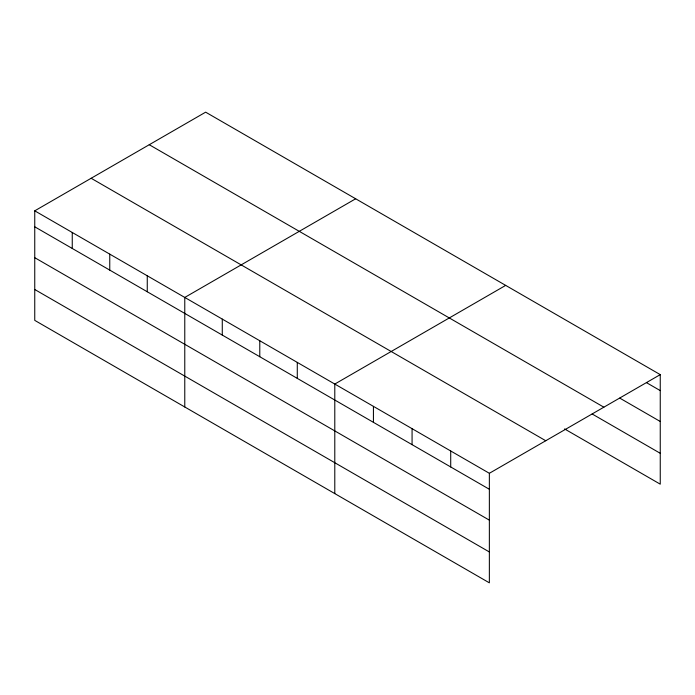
<?xml version="1.0" encoding="UTF-8"?>
<svg xmlns="http://www.w3.org/2000/svg" width="695" height="695" viewBox="0 0 695 695"><rect width="100%" height="100%" fill="white"/><g stroke="black" fill="none" stroke-linecap="round" stroke-linejoin="round"><path stroke-width="1.04" d="M34.75 210.828L489.358 473.295L489.358 582.836L34.75 320.369L34.75 210.828L205.642 112.164L660.25 374.631L660.25 484.172L564.566 428.928M355.666 198.779L184.774 297.443L184.774 406.983M505.682 285.393L334.79 384.057L334.79 493.598M489.358 473.295L660.25 374.631M646.446 382.632L660.25 390.607M619.766 398.113L660.25 421.483M149.251 144.725L603.859 407.183M592.166 413.985L660.25 453.296M91.141 178.267L545.749 440.734M34.75 226.805L489.358 489.271M34.75 257.68L489.358 520.147M34.75 289.494L489.358 551.96M450.716 450.986L450.716 466.962M412.074 428.676L412.074 444.652M373.432 406.367L373.432 422.343M297.286 362.399L297.286 378.375M259.782 340.75L259.782 356.726M222.278 319.092L222.278 335.068M147.262 275.785L147.262 291.761M109.758 254.135L109.758 270.112M72.254 232.478L72.254 248.454"/></g></svg>
